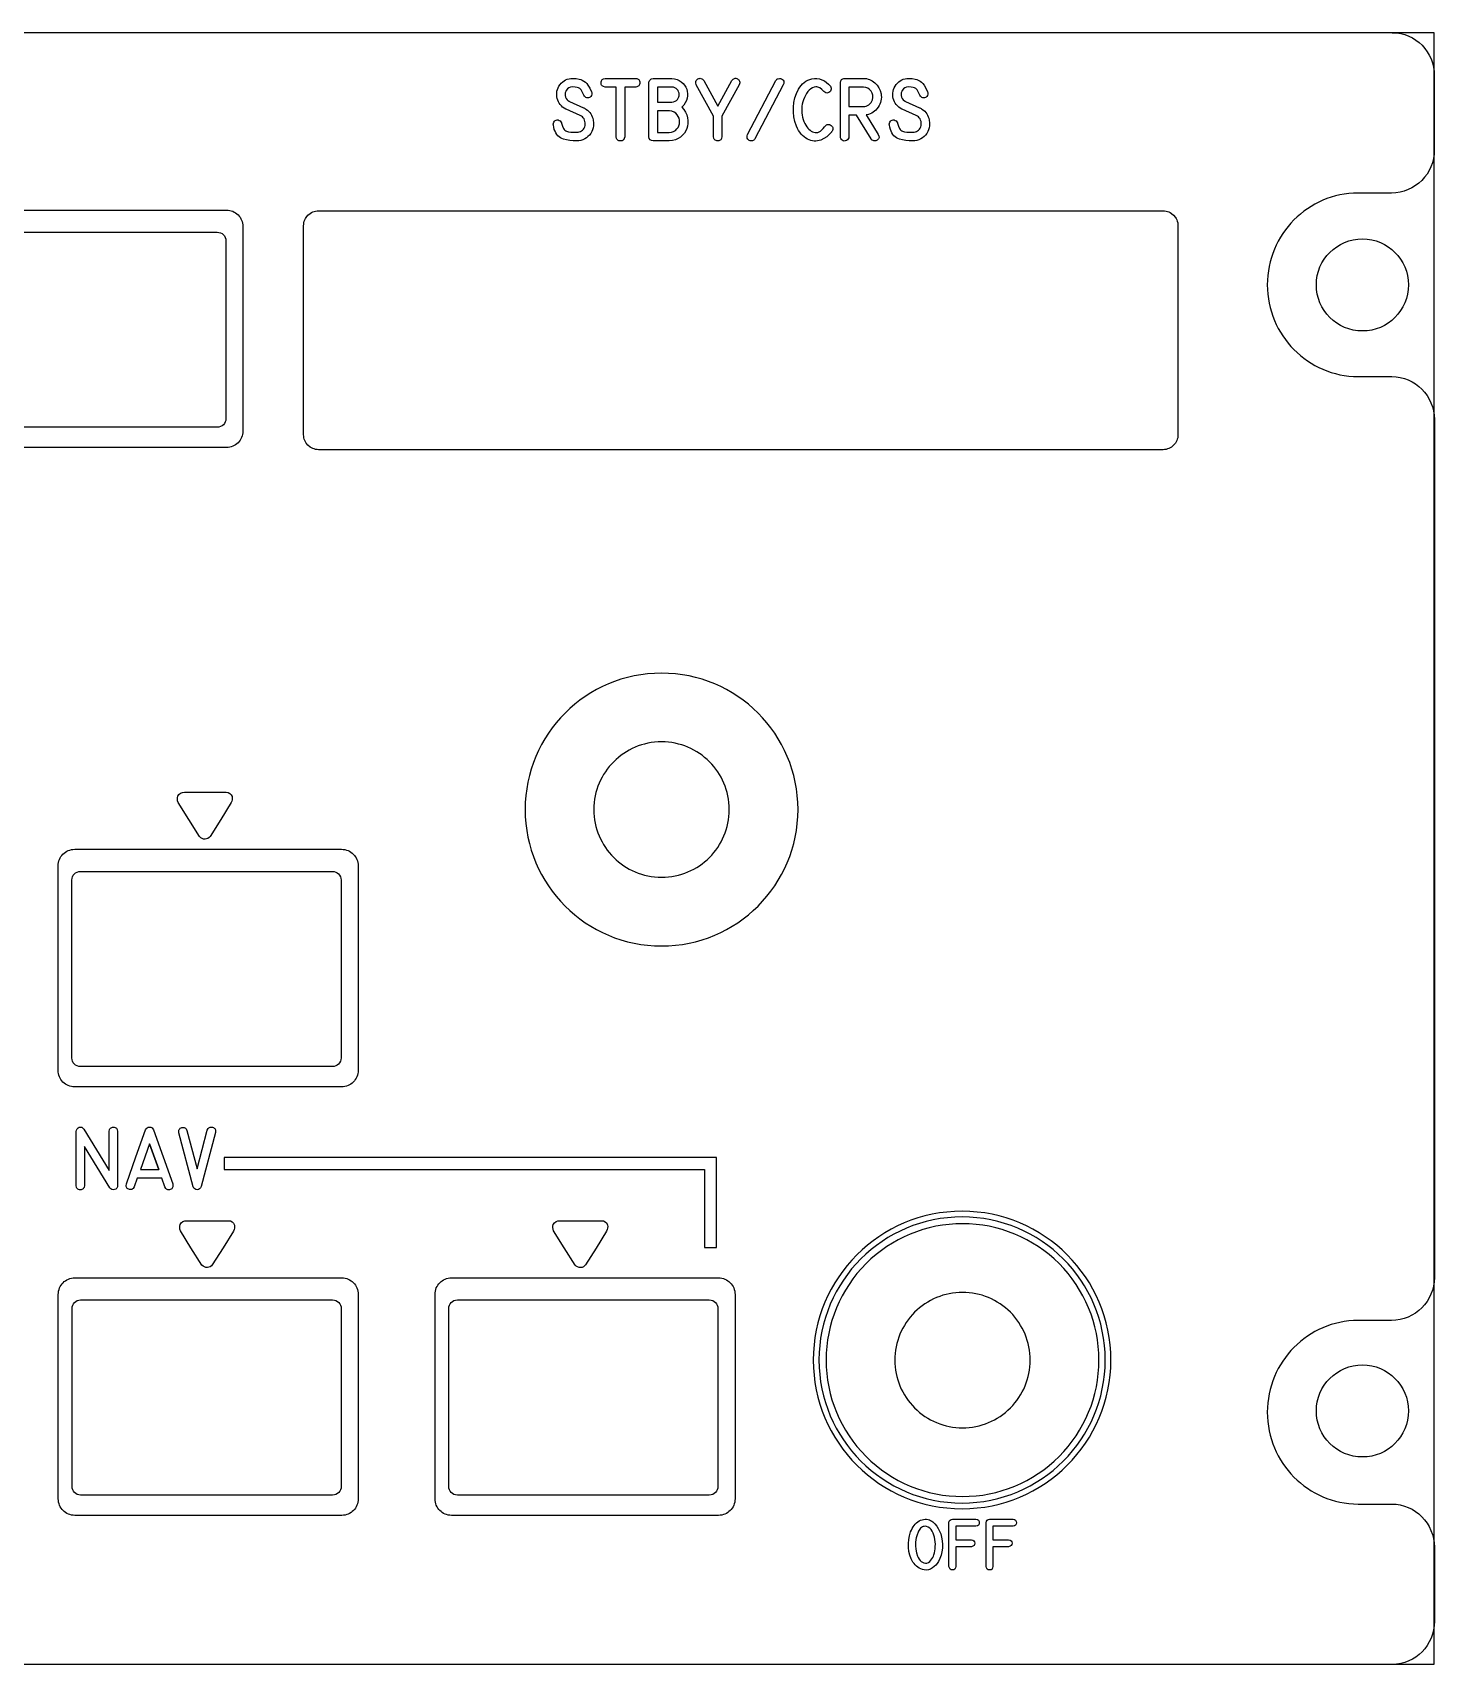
# Model space of a CAD drawing. Extents: x 686 to 831, y 82 to 686.
# Drawn here: x 755.1 to 830.8, y 509.8 to 598 of the extents above; entities that cross this region are included whole.
import ezdxf

# ---------------------------------------------------------------- set-up
doc = ezdxf.new("R2010")
doc.units = 0
for name, color, linetype in [('_BACKPANEL', 5, 'CONTINUOUS'), ('_ENGRAVING', 105, 'CONTINUOUS'), ('_TOPLAYER', 1, 'CONTINUOUS')]:
    doc.layers.add(name, color=color, linetype=linetype)

msp = doc.modelspace()

# ---------------------------------------------------------------- linework, layer by layer
at = {"layer": '_BACKPANEL'}
for points in [[(830.8, 538.446), (830.8, 519.803), (830.8, 509.815), (685.8, 509.815), (685.8, 519.803), (685.8, 538.837), (685.8, 557.229), (685.8, 573.029), (685.8, 583.017), (685.8, 593.006), (685.8, 598), (830.8, 598), (830.8, 593.006), (830.8, 583.017), (830.8, 573.029), (830.8, 558.207)], [(770.552, 588.372), (816.17, 588.372), (816.253, 588.368), (816.333, 588.355), (816.411, 588.335), (816.485, 588.308), (816.556, 588.274), (816.623, 588.234), (816.743, 588.135), (816.842, 588.015), (816.883, 587.948), (816.917, 587.877), (816.944, 587.803), (816.964, 587.725), (816.976, 587.644), (816.98, 587.562), (816.98, 576.272), (816.976, 576.19), (816.964, 576.109), (816.944, 576.032), (816.917, 575.957), (816.883, 575.886), (816.842, 575.819), (816.743, 575.699), (816.623, 575.601), (816.556, 575.56), (816.485, 575.526), (816.411, 575.499), (816.333, 575.479), (816.253, 575.466), (816.17, 575.462), (770.552, 575.462), (770.469, 575.466), (770.388, 575.479), (770.311, 575.499), (770.236, 575.526), (770.165, 575.56), (770.099, 575.601), (769.979, 575.699), (769.88, 575.819), (769.839, 575.886), (769.805, 575.957), (769.778, 576.032), (769.758, 576.109), (769.746, 576.19), (769.741, 576.272), (769.741, 587.562), (769.746, 587.644), (769.758, 587.725), (769.778, 587.803), (769.805, 587.877), (769.839, 587.948), (769.88, 588.015), (769.979, 588.135), (770.099, 588.234), (770.165, 588.274), (770.236, 588.308), (770.311, 588.335), (770.388, 588.355), (770.469, 588.368)], [(824.455, 584.366), (824.468, 584.621), (824.506, 584.868), (824.567, 585.106), (824.651, 585.335), (824.755, 585.552), (824.88, 585.757), (825.023, 585.949), (825.184, 586.126), (825.361, 586.286), (825.552, 586.43), (825.757, 586.554), (825.975, 586.659), (826.203, 586.743), (826.442, 586.804), (826.689, 586.842), (826.943, 586.855), (827.198, 586.842), (827.445, 586.804), (827.683, 586.743), (827.912, 586.659), (828.129, 586.554), (828.334, 586.43), (828.526, 586.286), (828.703, 586.126), (828.863, 585.949), (829.006, 585.757), (829.131, 585.552), (829.236, 585.335), (829.32, 585.106), (829.381, 584.868), (829.419, 584.621), (829.431, 584.366), (829.419, 584.112), (829.381, 583.865), (829.32, 583.626), (829.236, 583.398), (829.131, 583.18), (829.006, 582.975), (828.863, 582.784), (828.703, 582.607), (828.526, 582.446), (828.334, 582.303), (828.129, 582.178), (827.912, 582.074), (827.683, 581.99), (827.445, 581.929), (827.198, 581.891), (826.943, 581.878), (826.689, 581.891), (826.442, 581.929), (826.203, 581.99), (825.975, 582.074), (825.757, 582.178), (825.552, 582.303), (825.361, 582.446), (825.184, 582.607), (825.023, 582.784), (824.88, 582.975), (824.755, 583.18), (824.651, 583.398), (824.567, 583.626), (824.506, 583.865), (824.468, 584.112)], [(789.08, 563.384), (788.701, 563.374), (788.326, 563.346), (787.957, 563.299), (787.594, 563.234), (787.238, 563.152), (786.888, 563.052), (786.545, 562.936), (786.211, 562.805), (785.884, 562.657), (785.566, 562.494), (785.257, 562.317), (784.958, 562.125), (784.669, 561.919), (784.391, 561.7), (784.123, 561.469), (783.867, 561.225), (783.623, 560.969), (783.391, 560.701), (783.173, 560.423), (782.967, 560.134), (782.775, 559.835), (782.598, 559.526), (782.435, 559.208), (782.287, 558.881), (782.155, 558.547), (782.04, 558.204), (781.94, 557.854), (781.858, 557.498), (781.793, 557.135), (781.746, 556.766), (781.718, 556.391), (781.708, 556.012), (781.718, 555.633), (781.746, 555.258), (781.793, 554.889), (781.858, 554.526), (781.94, 554.17), (782.04, 553.82), (782.155, 553.477), (782.287, 553.142), (782.435, 552.816), (782.598, 552.498), (782.775, 552.189), (782.967, 551.89), (783.173, 551.601), (783.391, 551.323), (783.623, 551.055), (783.867, 550.799), (784.123, 550.555), (784.391, 550.323), (784.669, 550.105), (784.958, 549.899), (785.257, 549.707), (785.566, 549.53), (785.884, 549.367), (786.211, 549.219), (786.545, 549.087), (786.888, 548.971), (787.238, 548.872), (787.594, 548.79), (787.957, 548.725), (788.326, 548.678), (788.701, 548.65), (789.08, 548.64), (789.459, 548.65), (789.834, 548.678), (790.203, 548.725), (790.566, 548.79), (790.922, 548.872), (791.272, 548.971), (791.615, 549.087), (791.949, 549.219), (792.276, 549.367), (792.594, 549.53), (792.903, 549.707), (793.202, 549.899), (793.491, 550.105), (793.769, 550.323), (794.037, 550.555), (794.293, 550.799), (794.537, 551.055), (794.769, 551.323), (794.987, 551.601), (795.193, 551.89), (795.385, 552.189), (795.562, 552.498), (795.725, 552.816), (795.873, 553.142), (796.005, 553.477), (796.121, 553.82), (796.22, 554.17), (796.302, 554.526), (796.367, 554.889), (796.414, 555.258), (796.442, 555.633), (796.452, 556.012), (796.442, 556.391), (796.414, 556.766), (796.367, 557.135), (796.302, 557.498), (796.22, 557.854), (796.121, 558.204), (796.005, 558.547), (795.873, 558.881), (795.725, 559.208), (795.562, 559.526), (795.385, 559.835), (795.193, 560.134), (794.987, 560.423), (794.769, 560.701), (794.537, 560.969), (794.293, 561.225), (794.037, 561.469), (793.769, 561.7), (793.491, 561.919), (793.202, 562.125), (792.903, 562.317), (792.594, 562.494), (792.276, 562.657), (791.949, 562.805), (791.615, 562.936), (791.272, 563.052), (790.922, 563.152), (790.566, 563.234), (790.203, 563.299), (789.834, 563.346), (789.459, 563.374)], [(757.374, 553.863), (771.795, 553.863), (771.886, 553.859), (771.975, 553.845), (772.06, 553.823), (772.142, 553.793), (772.22, 553.756), (772.294, 553.711), (772.363, 553.659), (772.426, 553.602), (772.484, 553.538), (772.535, 553.47), (772.58, 553.396), (772.618, 553.318), (772.648, 553.236), (772.67, 553.15), (772.683, 553.062), (772.688, 552.97), (772.688, 541.919), (772.683, 541.828), (772.67, 541.739), (772.648, 541.654), (772.618, 541.572), (772.58, 541.494), (772.535, 541.42), (772.484, 541.351), (772.426, 541.288), (772.363, 541.23), (772.294, 541.179), (772.22, 541.134), (772.142, 541.097), (772.06, 541.067), (771.975, 541.045), (771.886, 541.031), (771.795, 541.026), (757.374, 541.026), (757.282, 541.031), (757.194, 541.045), (757.108, 541.067), (757.026, 541.097), (756.948, 541.134), (756.874, 541.179), (756.805, 541.23), (756.742, 541.288), (756.684, 541.351), (756.633, 541.42), (756.588, 541.494), (756.551, 541.572), (756.521, 541.654), (756.499, 541.739), (756.485, 541.828), (756.481, 541.919), (756.481, 552.97), (756.485, 553.062), (756.499, 553.15), (756.521, 553.236), (756.551, 553.318), (756.588, 553.396), (756.633, 553.47), (756.684, 553.538), (756.742, 553.602), (756.805, 553.659), (756.874, 553.711), (756.948, 553.756), (757.026, 553.793), (757.108, 553.823), (757.194, 553.845), (757.282, 553.859)], [(757.382, 530.704), (771.804, 530.704), (771.895, 530.699), (771.984, 530.686), (772.069, 530.664), (772.151, 530.633), (772.229, 530.596), (772.303, 530.551), (772.372, 530.5), (772.435, 530.442), (772.493, 530.379), (772.544, 530.31), (772.589, 530.236), (772.626, 530.158), (772.657, 530.076), (772.679, 529.991), (772.692, 529.902), (772.697, 529.811), (772.697, 518.76), (772.692, 518.668), (772.679, 518.58), (772.657, 518.494), (772.626, 518.412), (772.589, 518.334), (772.544, 518.261), (772.493, 518.192), (772.435, 518.128), (772.372, 518.071), (772.303, 518.019), (772.229, 517.975), (772.151, 517.937), (772.069, 517.907), (771.984, 517.885), (771.895, 517.871), (771.804, 517.867), (757.382, 517.867), (757.291, 517.871), (757.203, 517.885), (757.117, 517.907), (757.035, 517.937), (756.957, 517.975), (756.883, 518.019), (756.814, 518.071), (756.751, 518.128), (756.693, 518.192), (756.642, 518.261), (756.597, 518.334), (756.56, 518.412), (756.53, 518.494), (756.508, 518.58), (756.494, 518.668), (756.49, 518.76), (756.49, 529.811), (756.494, 529.902), (756.508, 529.991), (756.53, 530.076), (756.56, 530.158), (756.597, 530.236), (756.642, 530.31), (756.693, 530.379), (756.751, 530.442), (756.814, 530.5), (756.883, 530.551), (756.957, 530.596), (757.035, 530.633), (757.117, 530.664), (757.203, 530.686), (757.291, 530.699)], [(777.734, 530.704), (792.155, 530.704), (792.246, 530.699), (792.335, 530.686), (792.42, 530.664), (792.503, 530.633), (792.581, 530.596), (792.654, 530.551), (792.723, 530.5), (792.786, 530.442), (792.844, 530.379), (792.895, 530.31), (792.94, 530.236), (792.978, 530.158), (793.008, 530.076), (793.03, 529.991), (793.043, 529.902), (793.048, 529.811), (793.048, 518.76), (793.043, 518.668), (793.03, 518.58), (793.008, 518.494), (792.978, 518.412), (792.94, 518.334), (792.895, 518.261), (792.844, 518.192), (792.786, 518.128), (792.723, 518.071), (792.654, 518.019), (792.581, 517.975), (792.503, 517.937), (792.42, 517.907), (792.335, 517.885), (792.246, 517.871), (792.155, 517.867), (777.734, 517.867), (777.642, 517.871), (777.554, 517.885), (777.468, 517.907), (777.386, 517.937), (777.308, 517.975), (777.234, 518.019), (777.166, 518.071), (777.102, 518.128), (777.045, 518.192), (776.993, 518.261), (776.949, 518.334), (776.911, 518.412), (776.881, 518.494), (776.859, 518.58), (776.845, 518.668), (776.841, 518.76), (776.841, 529.811), (776.845, 529.902), (776.859, 529.991), (776.881, 530.076), (776.911, 530.158), (776.949, 530.236), (776.993, 530.31), (777.045, 530.379), (777.102, 530.442), (777.166, 530.5), (777.234, 530.551), (777.308, 530.596), (777.386, 530.633), (777.468, 530.664), (777.554, 530.686), (777.642, 530.699)], [(824.455, 523.511), (824.468, 523.765), (824.506, 524.012), (824.567, 524.251), (824.651, 524.479), (824.755, 524.697), (824.88, 524.902), (825.023, 525.093), (825.184, 525.27), (825.361, 525.431), (825.552, 525.574), (825.757, 525.699), (825.975, 525.803), (826.203, 525.887), (826.442, 525.948), (826.689, 525.986), (826.943, 525.999), (827.198, 525.986), (827.445, 525.948), (827.683, 525.887), (827.912, 525.803), (828.129, 525.699), (828.334, 525.574), (828.526, 525.431), (828.703, 525.27), (828.863, 525.093), (829.006, 524.902), (829.131, 524.697), (829.236, 524.479), (829.32, 524.251), (829.381, 524.012), (829.419, 523.765), (829.431, 523.511), (829.419, 523.256), (829.381, 523.009), (829.32, 522.771), (829.236, 522.542), (829.131, 522.325), (829.006, 522.12), (828.863, 521.928), (828.703, 521.751), (828.526, 521.591), (828.334, 521.448), (828.129, 521.323), (827.912, 521.218), (827.683, 521.134), (827.445, 521.073), (827.198, 521.035), (826.943, 521.023), (826.689, 521.035), (826.442, 521.073), (826.203, 521.134), (825.975, 521.218), (825.757, 521.323), (825.552, 521.448), (825.361, 521.591), (825.184, 521.751), (825.023, 521.928), (824.88, 522.12), (824.755, 522.325), (824.651, 522.542), (824.567, 522.771), (824.506, 523.009), (824.468, 523.256)]]:
    msp.add_lwpolyline(points, close=True, dxfattribs=at)
msp.add_lwpolyline([(751.15, 588.414), (765.571, 588.414), (765.663, 588.409), (765.751, 588.396), (765.837, 588.374), (765.919, 588.344), (765.997, 588.306), (766.071, 588.261), (766.139, 588.21), (766.203, 588.152), (766.261, 588.089), (766.312, 588.02), (766.357, 587.947), (766.394, 587.868), (766.424, 587.786), (766.446, 587.701), (766.46, 587.612), (766.464, 587.521), (766.464, 576.47), (766.46, 576.379), (766.446, 576.29), (766.424, 576.204), (766.394, 576.122), (766.357, 576.044), (766.312, 575.971), (766.261, 575.902), (766.203, 575.839), (766.139, 575.781), (766.071, 575.729), (765.997, 575.685), (765.919, 575.647), (765.837, 575.617), (765.751, 575.595), (765.663, 575.582), (765.571, 575.577), (751.15, 575.577)], dxfattribs=at)
msp.add_lwpolyline([(805.34, 529.917, 0.414214), (801.682, 526.259, 0.414214), (805.34, 522.601, 0.414214), (808.998, 526.259, 0.414214)], format="xyb", close=True, dxfattribs=at)
at = {"layer": '_ENGRAVING'}
for points in [[(784.862, 593.945), (784.888, 593.934), (784.917, 593.919), (784.943, 593.904), (784.968, 593.888), (784.995, 593.873), (785.071, 593.816), (785.14, 593.755), (785.201, 593.688), (785.254, 593.617), (785.3, 593.54), (785.338, 593.458), (785.369, 593.37), (785.392, 593.278), (785.41, 593.127), (785.405, 592.972), (785.385, 592.862), (785.353, 592.756), (785.308, 592.654), (785.25, 592.557), (785.181, 592.467), (785.105, 592.388), (785.02, 592.319), (784.927, 592.262), (784.821, 592.213), (784.714, 592.178), (784.605, 592.157), (784.494, 592.15), (784.308, 592.156), (784.126, 592.174), (783.948, 592.205), (783.775, 592.248), (783.693, 592.278), (783.616, 592.318), (783.546, 592.368), (783.482, 592.429), (783.424, 592.5), (783.372, 592.581), (783.327, 592.672), (783.287, 592.774), (783.258, 592.886), (783.235, 593.002), (783.23, 593.06), (783.238, 593.114), (783.259, 593.165), (783.293, 593.212), (783.336, 593.25), (783.385, 593.275), (783.438, 593.285), (783.496, 593.281), (783.556, 593.261), (783.605, 593.228), (783.645, 593.18), (783.675, 593.119), (783.68, 593.105), (783.726, 592.943), (783.786, 592.818), (783.822, 592.769), (783.862, 592.729), (783.905, 592.698), (783.951, 592.677), (784.058, 592.647), (784.183, 592.626), (784.327, 592.615), (784.49, 592.614), (784.567, 592.619), (784.637, 592.633), (784.701, 592.657), (784.758, 592.69), (784.81, 592.733), (784.855, 592.785), (784.894, 592.847), (784.927, 592.918), (784.947, 592.986), (784.956, 593.056), (784.955, 593.127), (784.943, 593.2), (784.921, 593.27), (784.89, 593.334), (784.85, 593.391), (784.802, 593.443), (784.747, 593.483), (784.678, 593.521), (783.928, 593.856), (783.903, 593.869), (783.816, 593.922), (783.737, 593.979), (783.667, 594.042), (783.605, 594.109), (783.552, 594.182), (783.508, 594.261), (783.473, 594.344), (783.446, 594.433), (783.425, 594.537), (783.415, 594.639), (783.417, 594.738), (783.43, 594.834), (783.454, 594.928), (783.491, 595.018), (783.538, 595.107), (783.598, 595.192), (783.665, 595.271), (783.738, 595.339), (783.816, 595.397), (783.899, 595.444), (783.987, 595.481), (784.08, 595.507), (784.178, 595.523), (784.281, 595.528), (784.46, 595.523), (784.628, 595.491), (784.71, 595.47), (784.792, 595.437), (784.888, 595.384), (784.972, 595.322), (785.045, 595.25), (785.105, 595.17), (785.208, 594.993), (785.301, 594.801), (785.316, 594.758), (785.321, 594.681), (785.299, 594.611), (785.259, 594.549), (785.225, 594.519), (785.182, 594.494), (785.136, 594.479), (785.089, 594.475), (785.04, 594.482), (784.993, 594.499), (784.951, 594.527), (784.916, 594.565), (784.886, 594.615), (784.796, 594.81), (784.739, 594.902), (784.662, 594.976), (784.593, 595.015), (784.52, 595.043), (784.414, 595.061), (784.265, 595.066), (784.163, 595.052), (784.073, 595.016), (783.996, 594.957), (783.933, 594.874), (783.9, 594.812), (783.879, 594.746), (783.871, 594.677), (783.874, 594.605), (783.893, 594.518), (783.928, 594.442), (783.978, 594.376), (784.043, 594.321), (784.057, 594.31), (784.075, 594.299), (784.093, 594.291), (784.113, 594.283)], [(786.634, 592.376), (786.634, 595.062), (786.039, 595.062), (785.94, 595.084), (785.901, 595.103), (785.869, 595.129), (785.844, 595.162), (785.826, 595.2), (785.816, 595.244), (785.813, 595.294), (785.816, 595.345), (785.827, 595.389), (785.845, 595.428), (785.87, 595.46), (785.901, 595.486), (785.94, 595.506), (786.039, 595.528), (787.685, 595.528), (787.737, 595.521), (787.783, 595.507), (787.821, 595.487), (787.853, 595.461), (787.877, 595.428), (787.895, 595.39), (787.905, 595.345), (787.909, 595.294), (787.906, 595.244), (787.895, 595.199), (787.878, 595.161), (787.853, 595.129), (787.822, 595.103), (787.783, 595.083), (787.737, 595.07), (787.685, 595.062), (787.091, 595.062), (787.091, 592.376), (787.062, 592.273), (787.04, 592.233), (787.013, 592.201), (786.98, 592.176), (786.943, 592.158), (786.9, 592.148), (786.852, 592.145), (786.804, 592.149), (786.763, 592.16), (786.727, 592.179), (786.697, 592.204), (786.672, 592.237), (786.654, 592.276)], [(789.63, 595.528), (789.778, 595.506), (789.914, 595.468), (790.037, 595.411), (790.148, 595.338), (790.245, 595.252), (790.326, 595.158), (790.391, 595.055), (790.439, 594.944), (790.471, 594.827), (790.485, 594.706), (790.482, 594.582), (790.461, 594.454), (790.421, 594.326), (790.36, 594.204), (790.278, 594.087), (790.175, 593.975), (790.288, 593.839), (790.378, 593.697), (790.444, 593.55), (790.486, 593.397), (790.507, 593.244), (790.508, 593.096), (790.488, 592.954), (790.448, 592.816), (790.389, 592.686), (790.312, 592.567), (790.216, 592.457), (790.102, 592.358), (789.972, 592.274), (789.826, 592.21), (789.666, 592.167), (789.491, 592.145), (789.486, 592.145), (788.623, 592.145), (788.534, 592.17), (788.466, 592.216), (788.419, 592.284), (788.393, 592.374), (788.393, 595.294), (788.418, 595.385), (788.438, 595.423), (788.465, 595.455), (788.496, 595.481), (788.533, 595.502), (788.623, 595.528)], [(792.877, 595.408), (792.943, 595.486), (792.979, 595.511), (793.016, 595.527), (793.055, 595.534), (793.096, 595.532), (793.138, 595.521), (793.182, 595.5), (793.223, 595.473), (793.255, 595.443), (793.279, 595.409), (793.295, 595.371), (793.302, 595.33), (793.301, 595.285), (793.274, 595.185), (792.341, 593.488), (792.341, 592.383), (792.322, 592.28), (792.303, 592.24), (792.278, 592.207), (792.246, 592.181), (792.209, 592.163), (792.165, 592.152), (792.115, 592.148), (792.065, 592.152), (792.022, 592.163), (791.984, 592.181), (791.953, 592.207), (791.928, 592.24), (791.909, 592.28), (791.889, 592.383), (791.889, 593.488), (790.958, 595.185), (790.932, 595.284), (790.93, 595.329), (790.937, 595.369), (790.952, 595.407), (790.975, 595.441), (791.007, 595.471), (791.046, 595.498), (791.089, 595.518), (791.13, 595.53), (791.171, 595.532), (791.21, 595.525), (791.248, 595.509), (791.285, 595.485), (791.356, 595.408), (792.116, 594.023)], [(795.262, 595.408), (795.287, 595.448), (795.315, 595.478), (795.346, 595.5), (795.379, 595.513), (795.456, 595.528), (795.512, 595.522), (795.563, 595.503), (795.609, 595.471), (795.649, 595.426), (795.678, 595.372), (795.689, 595.314), (795.682, 595.252), (795.657, 595.185), (794.127, 592.264), (794.1, 592.225), (794.057, 592.185), (793.999, 592.155), (793.924, 592.145), (793.869, 592.151), (793.819, 592.17), (793.776, 592.202), (793.738, 592.247), (793.712, 592.301), (793.7, 592.36), (793.705, 592.424), (793.725, 592.493)], [(798.289, 592.673), (798.274, 592.652), (798.266, 592.64), (798.26, 592.63), (798.14, 592.489), (798.003, 592.369), (797.849, 592.271), (797.677, 592.195), (797.587, 592.167), (797.497, 592.149), (797.408, 592.141), (797.319, 592.142), (797.23, 592.153), (797.142, 592.173), (797.054, 592.203), (796.966, 592.242), (796.867, 592.298), (796.776, 592.363), (796.691, 592.437), (796.613, 592.52), (796.542, 592.613), (796.477, 592.714), (796.419, 592.824), (796.368, 592.943), (796.287, 593.192), (796.232, 593.446), (796.205, 593.705), (796.205, 593.969), (796.232, 594.23), (796.287, 594.481), (796.37, 594.72), (796.48, 594.948), (796.546, 595.055), (796.619, 595.151), (796.698, 595.236), (796.785, 595.311), (796.879, 595.376), (796.98, 595.43), (797.088, 595.473), (797.203, 595.507), (797.339, 595.528), (797.475, 595.526), (797.61, 595.501), (797.746, 595.453), (797.875, 595.388), (797.992, 595.311), (798.097, 595.222), (798.19, 595.122), (798.198, 595.11), (798.228, 595.059), (798.243, 595.006), (798.243, 594.951), (798.229, 594.893), (798.203, 594.839), (798.167, 594.797), (798.122, 594.766), (798.068, 594.745), (798.007, 594.737), (797.948, 594.748), (797.892, 594.775), (797.838, 594.821), (797.731, 594.933), (797.625, 595.012), (797.521, 595.057), (797.47, 595.067), (797.42, 595.069), (797.322, 595.055), (797.229, 595.022), (797.142, 594.97), (797.06, 594.9), (796.984, 594.816), (796.914, 594.72), (796.852, 594.612), (796.796, 594.494), (796.748, 594.372), (796.71, 594.254), (796.683, 594.14), (796.666, 594.03), (796.655, 593.909), (796.653, 593.788), (796.658, 593.667), (796.672, 593.545), (796.694, 593.425), (796.726, 593.308), (796.767, 593.196), (796.818, 593.086), (796.922, 592.916), (796.978, 592.843), (797.038, 592.78), (797.101, 592.726), (797.167, 592.68), (797.236, 592.643), (797.309, 592.615), (797.383, 592.598), (797.456, 592.597), (797.529, 592.611), (797.601, 592.639), (797.673, 592.683), (797.745, 592.741), (797.816, 592.815), (797.887, 592.903), (797.918, 592.946), (797.956, 592.984), (797.995, 593.013), (798.034, 593.031), (798.074, 593.041), (798.115, 593.04), (798.156, 593.03), (798.197, 593.011), (798.24, 592.981), (798.306, 592.911), (798.326, 592.874), (798.337, 592.836), (798.338, 592.797), (798.331, 592.757), (798.314, 592.716)], [(800.789, 592.503), (800.825, 592.414), (800.83, 592.371), (800.827, 592.331), (800.815, 592.293), (800.795, 592.257), (800.731, 592.189), (800.691, 592.166), (800.647, 592.152), (800.601, 592.147), (800.552, 592.151), (800.504, 592.164), (800.464, 592.186), (800.43, 592.216), (800.403, 592.254), (799.604, 593.541), (799.199, 593.541), (799.199, 592.378), (799.191, 592.311), (799.167, 592.254), (799.127, 592.207), (799.071, 592.17), (799.007, 592.148), (798.946, 592.144), (798.887, 592.16), (798.831, 592.194), (798.792, 592.231), (798.764, 592.274), (798.747, 592.323), (798.741, 592.378), (798.741, 595.297), (798.745, 595.343), (798.758, 595.386), (798.778, 595.425), (798.807, 595.46), (798.842, 595.49), (798.88, 595.511), (798.922, 595.524), (798.968, 595.528), (799.975, 595.528), (800.065, 595.525), (800.151, 595.514), (800.234, 595.495), (800.315, 595.469), (800.392, 595.436), (800.466, 595.396), (800.538, 595.348), (800.606, 595.293), (800.727, 595.167), (800.823, 595.026), (800.893, 594.869), (800.938, 594.696), (800.951, 594.599), (800.954, 594.505), (800.948, 594.411), (800.932, 594.32), (800.907, 594.23), (800.873, 594.142), (800.83, 594.055), (800.777, 593.969), (800.717, 593.889), (800.653, 593.817), (800.584, 593.753), (800.51, 593.698), (800.432, 593.651), (800.349, 593.612), (800.261, 593.581), (800.168, 593.559), (800.137, 593.554)], [(803.016, 593.945), (803.041, 593.934), (803.071, 593.919), (803.097, 593.904), (803.122, 593.888), (803.148, 593.873), (803.225, 593.816), (803.294, 593.755), (803.355, 593.688), (803.408, 593.617), (803.454, 593.54), (803.492, 593.458), (803.523, 593.37), (803.546, 593.278), (803.564, 593.127), (803.559, 592.972), (803.539, 592.862), (803.507, 592.756), (803.462, 592.654), (803.404, 592.557), (803.335, 592.467), (803.259, 592.388), (803.174, 592.319), (803.08, 592.262), (802.975, 592.213), (802.868, 592.178), (802.758, 592.157), (802.647, 592.15), (802.461, 592.156), (802.28, 592.174), (802.102, 592.205), (801.929, 592.248), (801.847, 592.278), (801.77, 592.318), (801.7, 592.368), (801.636, 592.429), (801.578, 592.5), (801.526, 592.581), (801.481, 592.672), (801.441, 592.774), (801.412, 592.886), (801.389, 593.002), (801.384, 593.06), (801.391, 593.114), (801.412, 593.165), (801.447, 593.212), (801.49, 593.25), (801.539, 593.275), (801.592, 593.285), (801.65, 593.281), (801.709, 593.261), (801.759, 593.228), (801.799, 593.18), (801.829, 593.119), (801.833, 593.105), (801.88, 592.943), (801.94, 592.818), (801.976, 592.769), (802.015, 592.729), (802.058, 592.698), (802.105, 592.677), (802.211, 592.647), (802.337, 592.626), (802.481, 592.615), (802.644, 592.614), (802.721, 592.619), (802.791, 592.633), (802.855, 592.657), (802.912, 592.69), (802.964, 592.733), (803.009, 592.785), (803.048, 592.847), (803.08, 592.918), (803.101, 592.986), (803.11, 593.056), (803.109, 593.127), (803.097, 593.2), (803.074, 593.27), (803.043, 593.334), (803.004, 593.391), (802.956, 593.443), (802.901, 593.483), (802.832, 593.521), (802.082, 593.856), (802.057, 593.869), (801.97, 593.922), (801.891, 593.979), (801.82, 594.042), (801.759, 594.109), (801.706, 594.182), (801.662, 594.261), (801.627, 594.344), (801.6, 594.433), (801.579, 594.537), (801.569, 594.639), (801.57, 594.738), (801.584, 594.834), (801.608, 594.928), (801.645, 595.018), (801.692, 595.107), (801.752, 595.192), (801.819, 595.271), (801.892, 595.339), (801.97, 595.397), (802.053, 595.444), (802.141, 595.481), (802.234, 595.507), (802.332, 595.523), (802.435, 595.528), (802.613, 595.523), (802.782, 595.491), (802.864, 595.47), (802.946, 595.437), (803.042, 595.384), (803.126, 595.322), (803.198, 595.25), (803.259, 595.17), (803.362, 594.993), (803.455, 594.801), (803.47, 594.758), (803.474, 594.681), (803.453, 594.611), (803.413, 594.549), (803.379, 594.519), (803.336, 594.494), (803.29, 594.479), (803.243, 594.475), (803.194, 594.482), (803.147, 594.499), (803.105, 594.527), (803.07, 594.565), (803.04, 594.615), (802.95, 594.81), (802.892, 594.902), (802.816, 594.976), (802.747, 595.015), (802.673, 595.043), (802.568, 595.061), (802.419, 595.066), (802.317, 595.052), (802.227, 595.016), (802.15, 594.957), (802.086, 594.874), (802.054, 594.812), (802.033, 594.746), (802.024, 594.677), (802.028, 594.605), (802.047, 594.518), (802.082, 594.442), (802.131, 594.376), (802.197, 594.321), (802.211, 594.31), (802.229, 594.299), (802.247, 594.291), (802.266, 594.283)], [(789.63, 595.059), (788.852, 595.059), (788.852, 594.245), (789.635, 594.245), (789.729, 594.262), (789.811, 594.292), (789.879, 594.336), (789.934, 594.392), (789.977, 594.457), (790.007, 594.523), (790.025, 594.592), (790.03, 594.663), (790.023, 594.734), (790.003, 594.802), (789.971, 594.866), (789.927, 594.928), (789.871, 594.981), (789.803, 595.02), (789.722, 595.046)], [(799.975, 594.005), (800.056, 594.011), (800.134, 594.031), (800.209, 594.063), (800.281, 594.107), (800.345, 594.163), (800.398, 594.226), (800.44, 594.296), (800.47, 594.375), (800.494, 594.499), (800.491, 594.617), (800.459, 594.729), (800.4, 594.835), (800.32, 594.926), (800.227, 594.995), (800.119, 595.04), (799.998, 595.062), (799.199, 595.062), (799.199, 594.005)], [(789.486, 592.612), (789.616, 592.628), (789.729, 592.663), (789.826, 592.719), (789.906, 592.794), (789.969, 592.881), (790.016, 592.973), (790.044, 593.07), (790.056, 593.171), (790.05, 593.274), (790.026, 593.372), (789.985, 593.468), (789.925, 593.561), (789.848, 593.642), (789.752, 593.706), (789.638, 593.752), (789.506, 593.78), (788.852, 593.78), (788.852, 592.612)], [(759.689, 535.693), (759.679, 535.614), (759.648, 535.551), (759.597, 535.504), (759.525, 535.472), (759.447, 535.461), (759.378, 535.473), (759.319, 535.51), (759.269, 535.571), (757.906, 537.798), (757.906, 535.693), (757.878, 535.592), (757.857, 535.552), (757.831, 535.519), (757.799, 535.494), (757.763, 535.476), (757.722, 535.465), (757.676, 535.461), (757.63, 535.465), (757.589, 535.476), (757.553, 535.494), (757.522, 535.519), (757.496, 535.552), (757.475, 535.592), (757.448, 535.693), (757.448, 538.613), (757.468, 538.692), (757.504, 538.756), (757.555, 538.805), (757.621, 538.84), (757.692, 538.854), (757.757, 538.841), (757.816, 538.802), (757.869, 538.737), (759.232, 536.506), (759.232, 538.613), (759.258, 538.716), (759.279, 538.757), (759.306, 538.79), (759.338, 538.815), (759.376, 538.833), (759.419, 538.844), (759.468, 538.847), (759.516, 538.843), (759.559, 538.832), (759.595, 538.813), (759.626, 538.787), (759.651, 538.755), (759.669, 538.715), (759.689, 538.613)], [(760.166, 535.784), (760.686, 537.241), (761.208, 538.699), (761.242, 538.765), (761.288, 538.812), (761.348, 538.841), (761.421, 538.851), (761.494, 538.842), (761.554, 538.814), (761.601, 538.766), (761.635, 538.699), (762.675, 535.776), (762.685, 535.669), (762.678, 535.624), (762.665, 535.584), (762.644, 535.549), (762.615, 535.519), (762.579, 535.494), (762.536, 535.475), (762.49, 535.462), (762.447, 535.458), (762.407, 535.462), (762.369, 535.476), (762.334, 535.497), (762.302, 535.527), (762.245, 535.614), (762.078, 536.087), (760.755, 536.087), (760.593, 535.625), (760.536, 535.539), (760.503, 535.508), (760.467, 535.487), (760.429, 535.474), (760.388, 535.47), (760.344, 535.475), (760.298, 535.489), (760.254, 535.509), (760.218, 535.534), (760.19, 535.564), (760.169, 535.599), (760.157, 535.638), (760.152, 535.682)], [(762.998, 538.539), (762.997, 538.645), (763.007, 538.689), (763.024, 538.728), (763.048, 538.761), (763.079, 538.789), (763.118, 538.81), (763.163, 538.826), (763.21, 538.835), (763.254, 538.836), (763.294, 538.828), (763.33, 538.811), (763.363, 538.786), (763.393, 538.752), (763.441, 538.659), (763.988, 536.596), (764.538, 538.679), (764.587, 538.773), (764.617, 538.807), (764.651, 538.832), (764.689, 538.847), (764.73, 538.855), (764.775, 538.853), (764.824, 538.842), (764.871, 538.824), (764.91, 538.802), (764.941, 538.774), (764.964, 538.741), (764.98, 538.703), (764.988, 538.66), (764.98, 538.559), (764.207, 535.637), (764.169, 535.562), (764.12, 535.509), (764.06, 535.477), (763.99, 535.466), (763.919, 535.476), (763.858, 535.506), (763.807, 535.558), (763.767, 535.63)], [(761.913, 536.551), (761.419, 537.94), (760.923, 536.551)], [(761.419, 537.94), (761.913, 536.551)], [(805.315, 534.302), (804.901, 534.291), (804.493, 534.26), (804.09, 534.209), (803.695, 534.138), (803.306, 534.049), (802.924, 533.94), (802.551, 533.814), (802.186, 533.67), (801.83, 533.509), (801.483, 533.332), (801.146, 533.138), (800.82, 532.929), (800.505, 532.705), (800.201, 532.466), (799.91, 532.213), (799.63, 531.947), (799.364, 531.668), (799.112, 531.376), (798.873, 531.073), (798.649, 530.758), (798.44, 530.431), (798.246, 530.095), (798.069, 529.748), (797.908, 529.392), (797.764, 529.027), (797.637, 528.654), (797.529, 528.272), (797.439, 527.883), (797.369, 527.487), (797.317, 527.085), (797.286, 526.677), (797.276, 526.263), (797.286, 525.849), (797.317, 525.441), (797.369, 525.039), (797.439, 524.643), (797.529, 524.254), (797.637, 523.873), (797.764, 523.499), (797.908, 523.134), (798.069, 522.778), (798.246, 522.431), (798.44, 522.095), (798.649, 521.769), (798.873, 521.453), (799.112, 521.15), (799.364, 520.858), (799.63, 520.579), (799.91, 520.313), (800.201, 520.06), (800.505, 519.821), (800.82, 519.597), (801.146, 519.388), (801.483, 519.195), (801.83, 519.017), (802.186, 518.856), (802.551, 518.712), (802.924, 518.586), (803.306, 518.477), (803.695, 518.388), (804.09, 518.317), (804.493, 518.266), (804.901, 518.235), (805.315, 518.224), (805.728, 518.235), (806.137, 518.266), (806.539, 518.317), (806.935, 518.388), (807.324, 518.477), (807.705, 518.586), (808.079, 518.712), (808.444, 518.856), (808.8, 519.017), (809.146, 519.195), (809.483, 519.388), (809.809, 519.597), (810.124, 519.821), (810.428, 520.06), (810.72, 520.313), (810.999, 520.579), (811.265, 520.858), (811.518, 521.15), (811.756, 521.453), (811.981, 521.769), (812.19, 522.095), (812.383, 522.431), (812.561, 522.778), (812.722, 523.134), (812.866, 523.499), (812.992, 523.873), (813.1, 524.254), (813.19, 524.643), (813.261, 525.039), (813.312, 525.441), (813.343, 525.849), (813.353, 526.263), (813.343, 526.677), (813.312, 527.085), (813.261, 527.487), (813.19, 527.883), (813.1, 528.272), (812.992, 528.654), (812.866, 529.027), (812.722, 529.392), (812.561, 529.748), (812.383, 530.095), (812.19, 530.431), (811.981, 530.758), (811.756, 531.073), (811.518, 531.376), (811.265, 531.668), (810.999, 531.947), (810.72, 532.213), (810.428, 532.466), (810.124, 532.705), (809.809, 532.929), (809.483, 533.138), (809.146, 533.332), (808.8, 533.509), (808.444, 533.67), (808.079, 533.814), (807.705, 533.94), (807.324, 534.049), (806.935, 534.138), (806.539, 534.209), (806.137, 534.26), (805.728, 534.291)], [(805.316, 533.996), (804.918, 533.986), (804.525, 533.956), (804.138, 533.906), (803.758, 533.839), (803.384, 533.752), (803.017, 533.648), (802.657, 533.526), (802.306, 533.388), (801.964, 533.233), (801.631, 533.062), (801.307, 532.876), (800.993, 532.675), (800.69, 532.46), (800.398, 532.23), (800.117, 531.987), (799.849, 531.731), (799.593, 531.463), (799.35, 531.182), (799.12, 530.89), (798.905, 530.587), (798.704, 530.273), (798.518, 529.95), (798.347, 529.616), (798.192, 529.274), (798.054, 528.923), (797.932, 528.563), (797.828, 528.197), (797.742, 527.823), (797.674, 527.442), (797.624, 527.055), (797.595, 526.662), (797.585, 526.264), (797.595, 525.867), (797.624, 525.474), (797.674, 525.087), (797.742, 524.706), (797.828, 524.332), (797.932, 523.965), (798.054, 523.606), (798.192, 523.255), (798.347, 522.913), (798.518, 522.579), (798.704, 522.256), (798.905, 521.942), (799.12, 521.639), (799.35, 521.347), (799.593, 521.066), (799.849, 520.798), (800.117, 520.542), (800.398, 520.299), (800.69, 520.069), (800.993, 519.854), (801.307, 519.653), (801.631, 519.466), (801.964, 519.296), (802.306, 519.141), (802.657, 519.003), (803.017, 518.881), (803.384, 518.777), (803.758, 518.69), (804.138, 518.622), (804.525, 518.573), (804.918, 518.543), (805.316, 518.533), (805.713, 518.543), (806.106, 518.573), (806.493, 518.622), (806.874, 518.69), (807.248, 518.777), (807.615, 518.881), (807.974, 519.003), (808.325, 519.141), (808.667, 519.296), (809.001, 519.466), (809.324, 519.653), (809.638, 519.854), (809.941, 520.069), (810.233, 520.299), (810.514, 520.542), (810.782, 520.798), (811.038, 521.066), (811.281, 521.347), (811.511, 521.639), (811.726, 521.942), (811.927, 522.256), (812.114, 522.579), (812.284, 522.913), (812.439, 523.255), (812.578, 523.606), (812.699, 523.965), (812.803, 524.332), (812.89, 524.706), (812.958, 525.087), (813.007, 525.474), (813.037, 525.867), (813.047, 526.264), (813.037, 526.662), (813.007, 527.055), (812.958, 527.442), (812.89, 527.823), (812.803, 528.197), (812.699, 528.563), (812.578, 528.923), (812.439, 529.274), (812.284, 529.616), (812.114, 529.95), (811.927, 530.273), (811.726, 530.587), (811.511, 530.89), (811.281, 531.182), (811.038, 531.463), (810.782, 531.731), (810.514, 531.987), (810.233, 532.23), (809.941, 532.46), (809.638, 532.675), (809.324, 532.876), (809.001, 533.062), (808.667, 533.233), (808.325, 533.388), (807.974, 533.526), (807.615, 533.648), (807.248, 533.752), (806.874, 533.839), (806.493, 533.906), (806.106, 533.956), (805.713, 533.986)], [(804.161, 516.868), (804.212, 516.681), (804.245, 516.49), (804.258, 516.296), (804.253, 516.099), (804.228, 515.904), (804.184, 515.717), (804.121, 515.54), (804.038, 515.371), (803.974, 515.272), (803.9, 515.181), (803.815, 515.098), (803.719, 515.023), (803.615, 514.963), (803.506, 514.926), (803.392, 514.913), (803.272, 514.922), (803.176, 514.945), (803.085, 514.975), (803, 515.015), (802.921, 515.064), (802.848, 515.121), (802.78, 515.187), (802.719, 515.262), (802.663, 515.345), (802.568, 515.526), (802.497, 515.717), (802.447, 515.918), (802.421, 516.129), (802.416, 516.343), (802.434, 516.555), (802.473, 516.764), (802.535, 516.97), (802.574, 517.069), (802.618, 517.161), (802.668, 517.246), (802.723, 517.324), (802.784, 517.395), (802.85, 517.458), (802.921, 517.515), (802.998, 517.565), (803.076, 517.605), (803.156, 517.634), (803.238, 517.651), (803.322, 517.656), (803.401, 517.653), (803.476, 517.641), (803.548, 517.622), (803.616, 517.594), (803.68, 517.559), (803.74, 517.517), (803.797, 517.466), (803.85, 517.408), (803.946, 517.281), (804.03, 517.149), (804.102, 517.011)], [(804.605, 515.106), (804.605, 517.466), (804.626, 517.545), (804.664, 517.602), (804.719, 517.64), (804.792, 517.656), (806.063, 517.656), (806.143, 517.639), (806.2, 517.602), (806.234, 517.544), (806.246, 517.467), (806.234, 517.39), (806.22, 517.359), (806.2, 517.333), (806.142, 517.297), (806.061, 517.28), (804.974, 517.28), (804.974, 516.548), (805.822, 516.548), (805.901, 516.532), (805.958, 516.497), (805.993, 516.442), (806.005, 516.368), (805.995, 516.293), (805.961, 516.235), (805.903, 516.195), (805.822, 516.172), (804.974, 516.172), (804.974, 515.106), (804.958, 515.025), (804.923, 514.967), (804.869, 514.931), (804.796, 514.918), (804.723, 514.929), (804.666, 514.964), (804.627, 515.023)], [(806.614, 515.106), (806.614, 517.466), (806.634, 517.545), (806.672, 517.602), (806.727, 517.64), (806.8, 517.656), (808.071, 517.656), (808.151, 517.639), (808.208, 517.602), (808.243, 517.544), (808.254, 517.467), (808.242, 517.39), (808.228, 517.359), (808.208, 517.333), (808.15, 517.297), (808.069, 517.28), (806.983, 517.28), (806.983, 516.548), (807.83, 516.548), (807.909, 516.532), (807.966, 516.497), (808.001, 516.442), (808.014, 516.368), (808.003, 516.293), (807.969, 516.235), (807.911, 516.195), (807.83, 516.172), (806.983, 516.172), (806.983, 515.106), (806.967, 515.025), (806.932, 514.967), (806.878, 514.931), (806.805, 514.918), (806.731, 514.929), (806.674, 514.964), (806.635, 515.023)], [(803.333, 517.276), (803.274, 517.272), (803.219, 517.26), (803.168, 517.239), (803.12, 517.21), (803.077, 517.173), (803.036, 517.127), (802.967, 517.011), (802.866, 516.766), (802.832, 516.658), (802.81, 516.559), (802.793, 516.408), (802.792, 516.229), (802.809, 516.036), (802.847, 515.845), (802.907, 515.665), (802.947, 515.582), (802.993, 515.504), (803.045, 515.434), (803.105, 515.378), (803.172, 515.334), (803.247, 515.302), (803.336, 515.285), (803.419, 515.292), (803.495, 515.322), (803.565, 515.377), (803.627, 515.444), (803.682, 515.514), (803.728, 515.586), (803.766, 515.66), (803.798, 515.743), (803.825, 515.838), (803.861, 516.064), (803.87, 516.189), (803.871, 516.314), (803.864, 516.439), (803.85, 516.564), (803.826, 516.685), (803.794, 516.801), (803.753, 516.91), (803.703, 517.013), (803.643, 517.104), (803.571, 517.177), (803.488, 517.232), (803.393, 517.268)]]:
    msp.add_lwpolyline(points, close=True, dxfattribs=at)
for points in [[(765.552, 556.945, -0.340537), (765.881, 556.71, -0.176623), (765.83, 556.385), (765.265, 555.469), (764.686, 554.562, -0.2222), (764.427, 554.409, -0.234357), (764.121, 554.549), (763.533, 555.471), (762.959, 556.402, -0.151708), (762.945, 556.74, -0.288478), (763.302, 556.945)], [(765.677, 533.793, -0.340537), (766.006, 533.558, -0.176623), (765.954, 533.233), (765.389, 532.317), (764.81, 531.41, -0.2222), (764.551, 531.256, -0.234357), (764.246, 531.397), (763.658, 532.319), (763.084, 533.249, -0.151708), (763.069, 533.587, -0.288478), (763.427, 533.793)], [(785.836, 533.792, -0.340537), (786.165, 533.557, -0.176623), (786.113, 533.232), (785.549, 532.316), (784.969, 531.409, -0.2222), (784.711, 531.256, -0.234357), (784.405, 531.396), (783.817, 532.318), (783.243, 533.249, -0.151708), (783.228, 533.587, -0.288478), (783.586, 533.792)]]:
    msp.add_lwpolyline(points, format="xyb", close=True, dxfattribs=at)
msp.add_lwpolyline([(791.406, 536.564), (791.406, 532.34), (792.043, 532.34), (792.043, 537.208), (791.608, 537.208), (765.447, 537.2), (765.447, 536.564), (791.406, 536.564)], dxfattribs=at)
at = {"layer": '_TOPLAYER'}
for points in [[(688.15, 598.001), (828.549, 597.999), (828.785, 597.987), (829.014, 597.952), (829.234, 597.894), (829.444, 597.816), (829.644, 597.718), (829.832, 597.601), (830.007, 597.467), (830.168, 597.317), (830.314, 597.152), (830.444, 596.972), (830.557, 596.78), (830.652, 596.577), (830.728, 596.363), (830.783, 596.14), (830.817, 595.908), (830.828, 595.67), (830.828, 593.352), (830.828, 591.664), (830.816, 591.425), (830.781, 591.194), (830.724, 590.971), (830.646, 590.757), (830.549, 590.553), (830.433, 590.361), (830.299, 590.182), (830.15, 590.017), (829.985, 589.866), (829.807, 589.732), (829.616, 589.615), (829.414, 589.517), (829.201, 589.439), (828.979, 589.382), (828.749, 589.346), (828.512, 589.334), (826.711, 589.334), (826.459, 589.328), (826.209, 589.308), (825.964, 589.277), (825.722, 589.233), (825.485, 589.177), (825.252, 589.11), (825.024, 589.032), (824.801, 588.942), (824.584, 588.842), (824.373, 588.732), (824.167, 588.613), (823.968, 588.483), (823.776, 588.344), (823.591, 588.197), (823.413, 588.04), (823.242, 587.876), (823.08, 587.703), (822.926, 587.523), (822.78, 587.335), (822.643, 587.141), (822.516, 586.939), (822.397, 586.732), (822.289, 586.518), (822.191, 586.298), (822.103, 586.073), (822.026, 585.843), (821.96, 585.608), (821.905, 585.369), (821.862, 585.126), (821.831, 584.878), (821.812, 584.628), (821.805, 584.374), (821.812, 584.12), (821.831, 583.869), (821.862, 583.622), (821.905, 583.378), (821.96, 583.139), (822.026, 582.904), (822.103, 582.674), (822.191, 582.449), (822.289, 582.23), (822.397, 582.016), (822.516, 581.808), (822.643, 581.607), (822.78, 581.413), (822.926, 581.225), (823.08, 581.045), (823.242, 580.872), (823.413, 580.708), (823.591, 580.551), (823.776, 580.404), (823.968, 580.265), (824.167, 580.136), (824.373, 580.016), (824.584, 579.906), (824.801, 579.806), (825.024, 579.717), (825.252, 579.639), (825.485, 579.571), (825.722, 579.516), (825.964, 579.472), (826.209, 579.44), (826.459, 579.421), (826.711, 579.414), (828.524, 579.414), (828.76, 579.401), (828.989, 579.365), (829.21, 579.307), (829.422, 579.228), (829.623, 579.13), (829.813, 579.013), (829.991, 578.878), (830.154, 578.728), (830.303, 578.563), (830.436, 578.384), (830.551, 578.192), (830.648, 577.989), (830.725, 577.775), (830.782, 577.553), (830.817, 577.322), (830.829, 577.085), (830.829, 573.755), (830.829, 569.441), (830.829, 562.835), (830.829, 545.436), (830.829, 541.056), (830.829, 533.054), (830.829, 530.73), (830.817, 530.492), (830.782, 530.26), (830.725, 530.037), (830.647, 529.823), (830.549, 529.619), (830.433, 529.427), (830.3, 529.248), (830.15, 529.083), (829.986, 528.932), (829.808, 528.798), (829.617, 528.682), (829.414, 528.583), (829.202, 528.505), (828.98, 528.448), (828.75, 528.412), (828.513, 528.4), (826.712, 528.4), (826.459, 528.394), (826.21, 528.375), (825.964, 528.343), (825.723, 528.299), (825.485, 528.243), (825.253, 528.176), (825.025, 528.098), (824.802, 528.008), (824.585, 527.909), (824.373, 527.799), (824.168, 527.679), (823.969, 527.549), (823.776, 527.41), (823.591, 527.263), (823.413, 527.106), (823.243, 526.942), (823.08, 526.769), (822.926, 526.589), (822.78, 526.401), (822.644, 526.207), (822.516, 526.005), (822.398, 525.798), (822.29, 525.584), (822.191, 525.364), (822.104, 525.139), (822.026, 524.909), (821.96, 524.675), (821.906, 524.435), (821.862, 524.192), (821.831, 523.945), (821.812, 523.694), (821.806, 523.44), (821.812, 523.186), (821.831, 522.935), (821.862, 522.688), (821.906, 522.444), (821.96, 522.205), (822.026, 521.97), (822.104, 521.74), (822.191, 521.515), (822.29, 521.296), (822.398, 521.082), (822.516, 520.875), (822.644, 520.673), (822.78, 520.479), (822.926, 520.291), (823.08, 520.111), (823.243, 519.938), (823.413, 519.774), (823.591, 519.618), (823.776, 519.47), (823.969, 519.331), (824.168, 519.202), (824.373, 519.082), (824.585, 518.972), (824.802, 518.872), (825.025, 518.783), (825.253, 518.705), (825.485, 518.637), (825.723, 518.582), (825.964, 518.538), (826.21, 518.506), (826.459, 518.487), (826.712, 518.48), (828.524, 518.48), (828.76, 518.467), (828.989, 518.431), (829.21, 518.373), (829.422, 518.294), (829.624, 518.196), (829.814, 518.079), (829.991, 517.945), (830.155, 517.794), (830.303, 517.629), (830.436, 517.45), (830.551, 517.258), (830.648, 517.055), (830.726, 516.842), (830.783, 516.619), (830.817, 516.388), (830.829, 516.151), (830.829, 512.143), (830.818, 511.905), (830.784, 511.674), (830.729, 511.451), (830.653, 511.237), (830.558, 511.033), (830.445, 510.841), (830.315, 510.662), (830.169, 510.497), (830.008, 510.346), (829.833, 510.212), (829.645, 510.096), (829.445, 509.998), (829.235, 509.919), (829.015, 509.862), (828.786, 509.827), (828.55, 509.815), (688.15, 509.815)], [(751.463, 587.218), (765.076, 587.218), (765.17, 587.208), (765.258, 587.181), (765.337, 587.138), (765.405, 587.082), (765.462, 587.013), (765.505, 586.934), (765.532, 586.846), (765.542, 586.753), (765.542, 577.139), (765.532, 577.046), (765.505, 576.958), (765.462, 576.879), (765.405, 576.81), (765.337, 576.754), (765.258, 576.711), (765.17, 576.684), (765.076, 576.674), (751.463, 576.674)]]:
    msp.add_lwpolyline(points, dxfattribs=at)
for points in [[(770.552, 588.372), (816.17, 588.372), (816.253, 588.368), (816.333, 588.355), (816.411, 588.335), (816.485, 588.308), (816.556, 588.274), (816.623, 588.234), (816.743, 588.135), (816.842, 588.015), (816.883, 587.948), (816.917, 587.877), (816.944, 587.803), (816.964, 587.725), (816.976, 587.644), (816.98, 587.562), (816.98, 576.272), (816.976, 576.19), (816.964, 576.109), (816.944, 576.032), (816.917, 575.957), (816.883, 575.886), (816.842, 575.819), (816.743, 575.699), (816.623, 575.601), (816.556, 575.56), (816.485, 575.526), (816.411, 575.499), (816.333, 575.479), (816.253, 575.466), (816.17, 575.462), (770.552, 575.462), (770.469, 575.466), (770.388, 575.479), (770.311, 575.499), (770.236, 575.526), (770.165, 575.56), (770.099, 575.601), (769.979, 575.699), (769.88, 575.819), (769.839, 575.886), (769.805, 575.957), (769.778, 576.032), (769.758, 576.109), (769.746, 576.19), (769.741, 576.272), (769.741, 587.562), (769.746, 587.644), (769.758, 587.725), (769.778, 587.803), (769.805, 587.877), (769.839, 587.948), (769.88, 588.015), (769.979, 588.135), (770.099, 588.234), (770.165, 588.274), (770.236, 588.308), (770.311, 588.335), (770.388, 588.355), (770.469, 588.368)], [(789.08, 559.67), (788.892, 559.665), (788.706, 559.651), (788.523, 559.628), (788.343, 559.595), (788.166, 559.555), (787.992, 559.505), (787.822, 559.448), (787.656, 559.382), (787.494, 559.309), (787.336, 559.228), (787.183, 559.14), (787.035, 559.045), (786.891, 558.943), (786.753, 558.834), (786.621, 558.719), (786.494, 558.598), (786.372, 558.471), (786.257, 558.339), (786.149, 558.2), (786.047, 558.057), (785.952, 557.909), (785.864, 557.755), (785.783, 557.598), (785.71, 557.436), (785.644, 557.27), (785.587, 557.1), (785.537, 556.926), (785.497, 556.749), (785.464, 556.569), (785.441, 556.386), (785.427, 556.2), (785.422, 556.012), (785.427, 555.824), (785.441, 555.638), (785.464, 555.455), (785.497, 555.275), (785.537, 555.098), (785.587, 554.924), (785.644, 554.754), (785.71, 554.588), (785.783, 554.426), (785.864, 554.268), (785.952, 554.115), (786.047, 553.967), (786.149, 553.823), (786.257, 553.685), (786.372, 553.552), (786.494, 553.425), (786.621, 553.304), (786.753, 553.189), (786.891, 553.081), (787.035, 552.979), (787.183, 552.884), (787.336, 552.796), (787.494, 552.715), (787.656, 552.642), (787.822, 552.576), (787.992, 552.519), (788.166, 552.469), (788.343, 552.428), (788.523, 552.396), (788.706, 552.373), (788.892, 552.359), (789.08, 552.354), (789.268, 552.359), (789.454, 552.373), (789.637, 552.396), (789.817, 552.428), (789.994, 552.469), (790.168, 552.519), (790.338, 552.576), (790.504, 552.642), (790.666, 552.715), (790.824, 552.796), (790.977, 552.884), (791.125, 552.979), (791.269, 553.081), (791.407, 553.189), (791.539, 553.304), (791.666, 553.425), (791.788, 553.552), (791.903, 553.685), (792.011, 553.823), (792.113, 553.967), (792.208, 554.115), (792.296, 554.268), (792.377, 554.426), (792.45, 554.588), (792.516, 554.754), (792.573, 554.924), (792.623, 555.098), (792.663, 555.275), (792.696, 555.455), (792.719, 555.638), (792.733, 555.824), (792.738, 556.012), (792.733, 556.2), (792.719, 556.386), (792.696, 556.569), (792.663, 556.749), (792.623, 556.926), (792.573, 557.1), (792.516, 557.27), (792.45, 557.436), (792.377, 557.598), (792.296, 557.755), (792.208, 557.909), (792.113, 558.057), (792.011, 558.2), (791.903, 558.339), (791.788, 558.471), (791.666, 558.598), (791.539, 558.719), (791.407, 558.834), (791.269, 558.943), (791.125, 559.045), (790.977, 559.14), (790.824, 559.228), (790.666, 559.309), (790.504, 559.382), (790.338, 559.448), (790.168, 559.505), (789.994, 559.555), (789.817, 559.595), (789.637, 559.628), (789.454, 559.651), (789.268, 559.665)], [(757.687, 552.667), (771.3, 552.667), (771.393, 552.658), (771.481, 552.631), (771.56, 552.588), (771.629, 552.531), (771.686, 552.462), (771.728, 552.383), (771.756, 552.296), (771.765, 552.202), (771.765, 542.589), (771.756, 542.495), (771.728, 542.408), (771.686, 542.329), (771.629, 542.26), (771.56, 542.203), (771.481, 542.16), (771.393, 542.133), (771.3, 542.124), (757.687, 542.124), (757.593, 542.133), (757.505, 542.16), (757.426, 542.203), (757.358, 542.26), (757.301, 542.329), (757.258, 542.408), (757.231, 542.495), (757.221, 542.589), (757.221, 552.202), (757.231, 552.296), (757.258, 552.383), (757.301, 552.462), (757.358, 552.531), (757.426, 552.588), (757.505, 552.631), (757.593, 552.658)], [(757.695, 529.508), (771.309, 529.508), (771.402, 529.498), (771.49, 529.471), (771.569, 529.428), (771.638, 529.371), (771.694, 529.303), (771.737, 529.224), (771.764, 529.136), (771.774, 529.042), (771.774, 519.429), (771.764, 519.336), (771.737, 519.248), (771.694, 519.169), (771.638, 519.1), (771.569, 519.043), (771.49, 519.001), (771.402, 518.973), (771.309, 518.964), (757.695, 518.964), (757.602, 518.973), (757.514, 519.001), (757.435, 519.043), (757.366, 519.1), (757.31, 519.169), (757.267, 519.248), (757.24, 519.336), (757.23, 519.429), (757.23, 529.042), (757.24, 529.136), (757.267, 529.224), (757.31, 529.303), (757.366, 529.371), (757.435, 529.428), (757.514, 529.471), (757.602, 529.498)], [(778.047, 529.508), (791.66, 529.508), (791.754, 529.498), (791.841, 529.471), (791.92, 529.428), (791.989, 529.371), (792.046, 529.303), (792.089, 529.224), (792.116, 529.136), (792.125, 529.042), (792.125, 519.429), (792.116, 519.336), (792.089, 519.248), (792.046, 519.169), (791.989, 519.1), (791.92, 519.043), (791.841, 519.001), (791.754, 518.973), (791.66, 518.964), (778.047, 518.964), (777.953, 518.973), (777.866, 519.001), (777.787, 519.043), (777.718, 519.1), (777.661, 519.169), (777.618, 519.248), (777.591, 519.336), (777.581, 519.429), (777.581, 529.042), (777.591, 529.136), (777.618, 529.224), (777.661, 529.303), (777.718, 529.371), (777.787, 529.428), (777.866, 529.471), (777.953, 529.498)]]:
    msp.add_lwpolyline(points, close=True, dxfattribs=at)
msp.add_lwpolyline([(805.34, 533.631, 0.414214), (797.968, 526.259, 0.414214), (805.34, 518.887, 0.414214), (812.712, 526.259, 0.414214)], format="xyb", close=True, dxfattribs=at)

doc.saveas('drawing.dxf')
